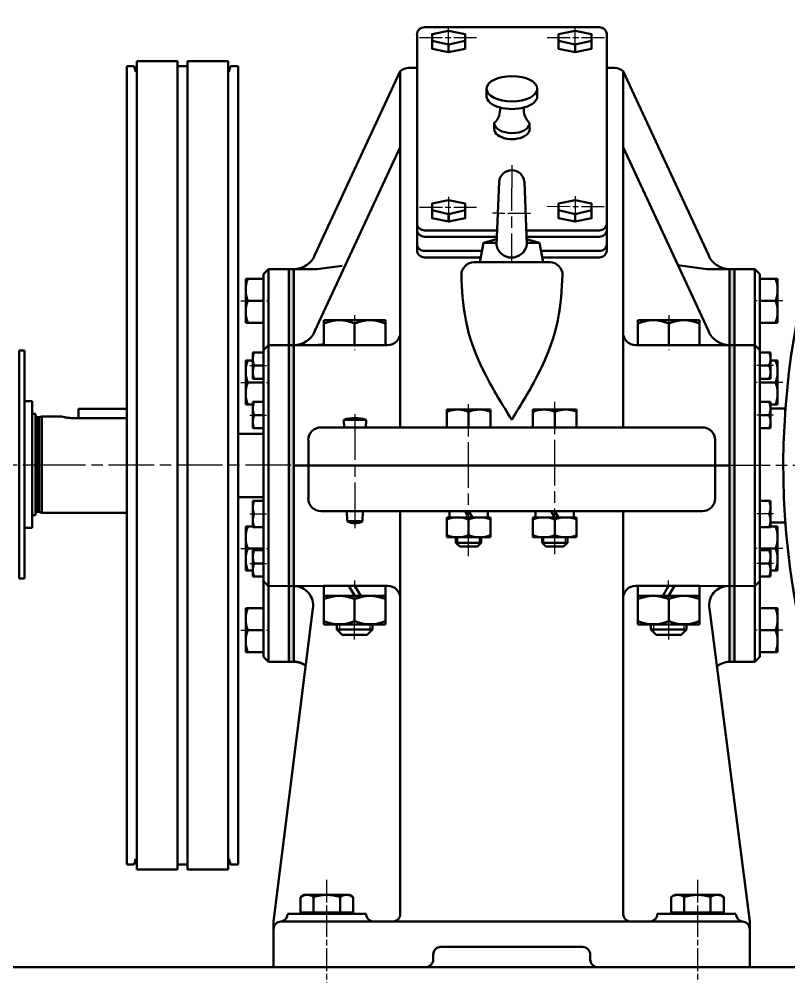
# Model space of a CAD drawing. Header units: millimetres. Extents: x -2161 to -582, y -4625 to -3434.
# Drawn here: x -1929.3 to -1828.1, y -3689 to -3562.4 of the extents above; entities that cross this region are included whole.
import ezdxf

# ---------------------------------------------------------------- set-up
doc = ezdxf.new("R2010")
doc.units = ezdxf.units.MM
doc.header["$LTSCALE"] = 0.5
doc.linetypes.add('AM_ISO08W050', pattern=[18, 12, -1.5, 3, -1.5])
doc.linetypes.add('AM_ISO08W050x2', pattern=[9, 6, -0.75, 1.5, -0.75])
for name, color, linetype, lineweight in [('A.Net Dam Co Ban', 7, 'Continuous', 50), ('AM_0', 7, 'Continuous', 50), ('AM_0N', 7, 'Continuous', 50), ('AM_4', 3, 'Continuous', 25), ('AM_7', 4, 'AM_ISO08W050', 25)]:
    doc.layers.add(name, color=color, linetype=linetype, lineweight=lineweight)
doc.layers.add('PDF_Geometry', color=7, linetype='Continuous')

msp = doc.modelspace()

# ---------------------------------------------------------------- hatches: boundary and pattern name
at = {"layer": 'AM_7', "lineweight": 25}
h = msp.add_hatch(color=256, dxfattribs=at)
h.dxf.hatch_style = 1
h.paths.add_polyline_path([(-1893.83, -3595.2), (-1893.16, -3595.2), (-1893.16, -3646.82), (-1893.83, -3646.82)])
h = msp.add_hatch(color=256, dxfattribs=at)
h.dxf.hatch_style = 1
h.paths.add_polyline_path([(-1835.22, -3595.2), (-1835.89, -3595.2), (-1835.89, -3646.82), (-1835.22, -3646.82)])

# ---------------------------------------------------------------- linework, layer by layer
at = {"layer": 'A.Net Dam Co Ban'}
for p, q in [((-2027.88, -3686.94), (-1802.6, -3686.94)), ((-1807.16, -3686.94), (-1979.27, -3686.94))]:
    msp.add_line(p, q, dxfattribs=at)
at = {"layer": 'AM_0'}
for p, q in [((-1915.14, -3568.55), (-1914.14, -3568.55)), ((-1915.14, -3673.45), (-1915.14, -3568.55)), ((-1915.14, -3568.55), (-1914.14, -3568.55)), ((-1914.14, -3568.55), (-1915.14, -3568.55)), ((-1915.14, -3568.55), (-1914.14, -3568.55)), ((-1915.14, -3568.55), (-1914.14, -3568.55)), ((-1913.92, -3569.28), (-1914.14, -3568.55)), ((-1913.92, -3569.28), (-1914.14, -3568.55)), ((-1913.81, -3567.89), (-1913.81, -3674.11)), ((-1908.48, -3567.89), (-1913.81, -3567.89)), ((-1908.48, -3567.89), (-1908.48, -3623.07)), ((-1908.48, -3568.55), (-1907.15, -3568.55)), ((-1907.15, -3568.55), (-1908.48, -3568.55)), ((-1907.15, -3567.89), (-1907.15, -3623.1)), ((-1901.82, -3567.89), (-1907.15, -3567.89)), ((-1901.82, -3567.89), (-1901.82, -3674.11)), ((-1901.71, -3569.28), (-1901.49, -3568.55)), ((-1901.71, -3569.28), (-1901.49, -3568.55)), ((-1901.49, -3568.55), (-1900.49, -3568.55)), ((-1900.49, -3568.55), (-1901.49, -3568.55)), ((-1900.49, -3568.55), (-1901.49, -3568.55)), ((-1901.49, -3568.55), (-1900.49, -3568.55)), ((-1900.49, -3568.55), (-1901.49, -3568.55)), ((-1900.49, -3568.55), (-1900.49, -3621)), ((-1878.03, -3568.78), (-1876.97, -3568.78)), ((-1913.92, -3569.28), (-1913.81, -3569.28)), ((-1913.92, -3569.28), (-1913.81, -3569.28)), ((-1901.71, -3569.28), (-1901.82, -3569.28)), ((-1901.71, -3569.28), (-1901.82, -3569.28)), ((-1890.39, -3593.35), (-1879.18, -3569.21)), ((-1879.18, -3616.01), (-1879.18, -3569.21)), ((-1838.65, -3593.35), (-1849.87, -3569.21)), ((-1867.82, -3571.51), (-1867.82, -3572.51)), ((-1861.16, -3571.51), (-1861.16, -3572.51)), ((-1866.83, -3576.01), (-1866.83, -3576.67)), ((-1862.16, -3576.02), (-1862.16, -3576.67)), ((-1890.39, -3603.34), (-1879.18, -3579.2)), ((-1838.65, -3603.34), (-1849.87, -3579.2)), ((-1876.97, -3589.12), (-1876.97, -3589.96)), ((-1852.01, -3589.12), (-1852.01, -3589.96)), ((-1876.97, -3589.96), (-1876.97, -3591.83)), ((-1852.01, -3589.96), (-1852.01, -3591.83)), ((-1866.52, -3591.28), (-1868.23, -3591.74)), ((-1862.57, -3591.28), (-1860.86, -3591.74)), ((-1876.97, -3591.83), (-1876.97, -3592.67)), ((-1868.23, -3591.74), (-1868.71, -3594.32)), ((-1860.86, -3591.74), (-1860.38, -3594.32)), ((-1852.01, -3591.83), (-1852.01, -3592.67)), ((-1896.49, -3595.2), (-1897.16, -3595.87)), ((-1896.49, -3595.2), (-1890.16, -3595.2)), ((-1893.83, -3646.82), (-1893.83, -3595.2)), ((-1893.16, -3595.2), (-1893.16, -3646.82)), ((-1893.16, -3646.82), (-1893.16, -3595.2)), ((-1890.16, -3595.2), (-1886.82, -3594.76)), ((-1869.47, -3594.32), (-1859.5, -3594.32)), ((-1838.88, -3595.2), (-1842.67, -3594.7)), ((-1832.56, -3595.2), (-1838.88, -3595.2)), ((-1835.89, -3595.2), (-1835.89, -3646.82)), ((-1835.89, -3646.82), (-1835.89, -3595.2)), ((-1835.22, -3646.82), (-1835.22, -3595.2)), ((-1832.56, -3595.2), (-1831.89, -3595.87)), ((-1896.49, -3605.19), (-1897.16, -3605.86)), ((-1889.21, -3605.19), (-1896.49, -3605.19)), ((-1893.16, -3636.83), (-1893.16, -3605.19)), ((-1889.22, -3605.19), (-1880.84, -3605.19)), ((-1839.83, -3605.19), (-1848.21, -3605.19)), ((-1839.84, -3605.19), (-1832.56, -3605.19)), ((-1835.89, -3636.83), (-1835.89, -3605.19)), ((-1832.56, -3605.19), (-1831.89, -3605.86)), ((-1928.59, -3605.9), (-1929.27, -3605.9)), ((-1929.27, -3620.89), (-1929.27, -3605.9)), ((-1928.59, -3620.89), (-1928.59, -3605.9)), ((-1897.16, -3613.55), (-1897.16, -3610.09)), ((-1831.89, -3613.55), (-1831.89, -3610.09)), ((-1927.59, -3612.57), (-1928.59, -3612.57)), ((-1927.59, -3620.89), (-1927.59, -3612.57)), ((-1927.13, -3614.24), (-1927.59, -3614.24)), ((-1927.13, -3627.54), (-1927.13, -3614.24)), ((-1921.47, -3613.56), (-1921.47, -3614.79)), ((-1921.47, -3613.56), (-1915.14, -3613.56)), ((-1900.49, -3613.56), (-1900.49, -3615.13)), ((-1897.14, -3614.35), (-1897.16, -3614.35)), ((-1873.07, -3616.01), (-1873.07, -3613.68)), ((-1873.07, -3616.01), (-1873.07, -3613.68)), ((-1873.07, -3613.68), (-1867.3, -3613.68)), ((-1873.07, -3613.68), (-1870.18, -3613.68)), ((-1870.18, -3616.01), (-1870.18, -3613.68)), ((-1870.18, -3613.68), (-1867.3, -3613.68)), ((-1867.3, -3616.01), (-1867.3, -3613.68)), ((-1861.75, -3616.01), (-1861.75, -3613.68)), ((-1861.75, -3616.01), (-1861.75, -3613.68)), ((-1861.75, -3613.68), (-1855.98, -3613.68)), ((-1861.75, -3613.68), (-1858.86, -3613.68)), ((-1858.86, -3616.01), (-1858.86, -3613.68)), ((-1858.86, -3613.68), (-1855.98, -3613.68)), ((-1855.98, -3616.01), (-1855.98, -3613.68)), ((-1831.91, -3614.35), (-1831.89, -3614.35)), ((-1828.56, -3613.51), (-1830.49, -3613.51)), ((-1828.56, -3613.87), (-1828.56, -3613.51)), ((-1926.67, -3614.66), (-1926.86, -3614.66)), ((-1926.86, -3627.12), (-1926.86, -3614.66)), ((-1926.3, -3614.56), (-1926.67, -3614.66)), ((-1926.67, -3627.12), (-1926.67, -3614.66)), ((-1923.8, -3614.56), (-1926.3, -3614.56)), ((-1926.3, -3627.22), (-1926.3, -3614.56)), ((-1921.47, -3614.79), (-1922.13, -3614.79)), ((-1915.14, -3614.79), (-1921.47, -3614.79)), ((-1900.49, -3626.88), (-1900.49, -3615.13)), ((-1886.57, -3616.01), (-1886.6, -3615.01)), ((-1883.67, -3615.01), (-1886.6, -3615.01)), ((-1883.71, -3616.01), (-1883.67, -3615.01)), ((-1900.49, -3625.5), (-1900.49, -3616.51)), ((-1900.49, -3625.5), (-1900.49, -3616.51)), ((-1900.49, -3625.17), (-1900.49, -3616.85)), ((-1900.49, -3617.3), (-1900.49, -3616.85)), ((-1897.16, -3616.85), (-1900.49, -3616.85)), ((-1889.6, -3616.01), (-1839.45, -3616.01)), ((-1881.8, -3616.01), (-1883.8, -3616.01)), ((-1867.3, -3616.01), (-1873.07, -3616.01)), ((-1873.07, -3616.01), (-1867.3, -3616.01)), ((-1855.98, -3616.01), (-1861.75, -3616.01)), ((-1861.75, -3616.01), (-1855.98, -3616.01)), ((-1915.14, -3624), (-1915.14, -3618.01)), ((-1891.26, -3625.34), (-1891.26, -3617.68)), ((-1837.79, -3625.34), (-1837.79, -3617.68)), ((-1929.27, -3635.87), (-1929.27, -3620.89)), ((-1928.59, -3635.87), (-1928.59, -3620.89)), ((-1927.59, -3629.21), (-1927.59, -3620.89)), ((-1900.49, -3621), (-1900.49, -3673.45)), ((-1835.89, -3621.01), (-1893.16, -3621.01)), ((-1884.2, -3621.01), (-1886.07, -3621.01)), ((-1908.48, -3623.07), (-1908.48, -3674.11)), ((-1907.15, -3623.1), (-1907.15, -3674.11)), ((-1900.49, -3624.62), (-1900.49, -3625.17)), ((-1897.16, -3625.17), (-1900.49, -3625.17)), ((-1926.86, -3627.12), (-1926.67, -3627.12)), ((-1926.67, -3627.12), (-1926.3, -3627.22)), ((-1839.45, -3627), (-1889.6, -3627)), ((-1886.14, -3628.33), (-1886.18, -3627)), ((-1884.14, -3628.33), (-1884.09, -3627)), ((-1879.18, -3679.95), (-1879.18, -3627)), ((-1849.87, -3679.95), (-1849.87, -3627)), ((-1927.59, -3627.54), (-1927.13, -3627.54)), ((-1926.3, -3627.22), (-1915.14, -3627.22)), ((-1884.14, -3628.33), (-1886.14, -3628.33)), ((-1873.07, -3630.17), (-1873.07, -3627.83)), ((-1873.07, -3630.17), (-1873.07, -3627.83)), ((-1873.07, -3627.83), (-1867.3, -3627.83)), ((-1873.07, -3627.83), (-1870.18, -3627.83)), ((-1873.07, -3628.12), (-1873.07, -3630.45)), ((-1870.18, -3627.83), (-1867.3, -3627.83)), ((-1870.18, -3630.17), (-1870.18, -3628.12)), ((-1870.18, -3628.12), (-1870.18, -3630.17)), ((-1867.3, -3630.17), (-1867.3, -3627.83)), ((-1867.3, -3628.12), (-1867.3, -3630.45)), ((-1867.3, -3628.12), (-1867.3, -3630.45)), ((-1861.75, -3630.17), (-1861.75, -3627.83)), ((-1861.75, -3630.17), (-1861.75, -3627.83)), ((-1861.75, -3627.83), (-1855.98, -3627.83)), ((-1861.75, -3627.83), (-1858.86, -3627.83)), ((-1861.75, -3628.12), (-1861.75, -3630.45)), ((-1858.86, -3627.83), (-1855.98, -3627.83)), ((-1858.86, -3630.17), (-1858.86, -3628.12)), ((-1858.86, -3628.12), (-1858.86, -3630.17)), ((-1855.98, -3630.17), (-1855.98, -3627.83)), ((-1855.98, -3628.12), (-1855.98, -3630.45)), ((-1855.98, -3628.12), (-1855.98, -3630.45)), ((-1828.56, -3628.49), (-1828.56, -3628.23)), ((-1828.56, -3628.49), (-1828.56, -3628.23)), ((-1928.59, -3629.21), (-1927.59, -3629.21)), ((-1828.56, -3628.49), (-1830.5, -3628.49)), ((-1867.3, -3630.45), (-1873.07, -3630.45)), ((-1870.18, -3630.45), (-1873.07, -3630.45)), ((-1871.85, -3631.16), (-1871.85, -3630.5)), ((-1871.85, -3631.16), (-1871.85, -3630.5)), ((-1867.3, -3630.45), (-1870.18, -3630.45)), ((-1868.52, -3630.5), (-1868.52, -3631.16)), ((-1855.98, -3630.45), (-1861.75, -3630.45)), ((-1858.86, -3630.45), (-1861.75, -3630.45)), ((-1860.53, -3631.16), (-1860.53, -3630.5)), ((-1860.53, -3631.16), (-1860.53, -3630.5)), ((-1855.98, -3630.45), (-1858.86, -3630.45)), ((-1857.2, -3630.5), (-1857.2, -3631.16)), ((-1871.85, -3631.16), (-1871.35, -3631.66)), ((-1868.52, -3631.16), (-1871.85, -3631.16)), ((-1869.02, -3631.66), (-1871.35, -3631.66)), ((-1868.52, -3631.16), (-1869.02, -3631.66)), ((-1868.52, -3631.16), (-1868.52, -3631.16)), ((-1860.53, -3631.16), (-1860.03, -3631.66)), ((-1857.2, -3631.16), (-1860.53, -3631.16)), ((-1857.7, -3631.66), (-1860.03, -3631.66)), ((-1857.2, -3631.16), (-1857.7, -3631.66)), ((-1857.2, -3631.16), (-1857.2, -3631.16)), ((-1929.27, -3635.87), (-1928.59, -3635.87)), ((-1889.22, -3636.83), (-1896.49, -3636.88)), ((-1839.83, -3636.83), (-1832.56, -3636.88)), ((-1890.65, -3639.82), (-1895.83, -3680.95)), ((-1838.53, -3639.81), (-1833.22, -3680.95)), ((-1887.52, -3641.89), (-1887.52, -3642.55)), ((-1882.82, -3641.89), (-1882.82, -3642.55)), ((-1846.23, -3641.89), (-1846.23, -3642.55)), ((-1841.53, -3641.89), (-1841.53, -3642.55)), ((-1887.52, -3642.55), (-1886.82, -3643.25)), ((-1882.82, -3642.55), (-1887.52, -3642.55)), ((-1883.52, -3643.25), (-1886.82, -3643.25)), ((-1882.82, -3642.55), (-1883.52, -3643.25)), ((-1846.23, -3642.55), (-1845.53, -3643.25)), ((-1846.23, -3642.55), (-1841.53, -3642.55)), ((-1845.53, -3643.25), (-1842.22, -3643.25)), ((-1841.53, -3642.55), (-1842.22, -3643.25)), ((-1913.92, -3672.72), (-1914.14, -3673.45)), ((-1913.92, -3672.72), (-1913.81, -3672.72)), ((-1901.71, -3672.72), (-1901.82, -3672.72)), ((-1901.71, -3672.72), (-1901.49, -3673.45)), ((-1914.14, -3673.45), (-1915.14, -3673.45)), ((-1915.14, -3673.45), (-1914.14, -3673.45)), ((-1915.14, -3673.45), (-1914.14, -3673.45)), ((-1907.15, -3673.45), (-1908.48, -3673.45)), ((-1900.49, -3673.45), (-1901.49, -3673.45)), ((-1901.49, -3673.45), (-1900.49, -3673.45)), ((-1900.49, -3673.45), (-1901.49, -3673.45)), ((-1908.48, -3674.11), (-1913.81, -3674.11)), ((-1901.82, -3674.11), (-1907.15, -3674.11)), ((-1893.99, -3679.95), (-1883.66, -3679.95)), ((-1886.16, -3679.95), (-1891.49, -3679.95)), ((-1835.05, -3679.95), (-1845.38, -3679.95)), ((-1842.88, -3679.95), (-1837.55, -3679.95)), ((-1895.83, -3686.94), (-1895.83, -3680.95)), ((-1880.17, -3680.95), (-1894.83, -3680.95)), ((-1881.5, -3680.95), (-1880.17, -3680.95)), ((-1848.86, -3680.95), (-1880.17, -3680.95)), ((-1848.87, -3680.95), (-1834.21, -3680.95)), ((-1847.54, -3680.95), (-1848.87, -3680.95)), ((-1833.22, -3686.94), (-1833.22, -3680.95)), ((-1874.84, -3685.28), (-1874.84, -3685.94)), ((-1874.84, -3685.28), (-1874.84, -3685.94)), ((-1855.2, -3684.28), (-1873.84, -3684.28)), ((-1857.86, -3684.28), (-1857.86, -3684.28)), ((-1854.2, -3685.28), (-1854.2, -3685.94)), ((-1854.2, -3685.28), (-1854.2, -3685.94)), ((-1875.84, -3686.94), (-1895.83, -3686.94)), ((-1833.22, -3686.94), (-1853.2, -3686.94))]:
    msp.add_line(p, q, dxfattribs=at)
at = {"layer": 'AM_0', "lineweight": 50}
for p, q in [((-1852, -3568.78), (-1850.98, -3568.78)), ((-1852, -3568.78), (-1850.95, -3568.78)), ((-1849.87, -3616.01), (-1849.87, -3569.21)), ((-1896.49, -3646.82), (-1896.49, -3595.2)), ((-1832.56, -3646.82), (-1832.56, -3595.2)), ((-1897.16, -3596.48), (-1899.49, -3596.48)), ((-1899.49, -3596.48), (-1899.49, -3599.36)), ((-1897.16, -3646.15), (-1897.16, -3595.87)), ((-1831.89, -3646.15), (-1831.89, -3595.87)), ((-1831.89, -3596.48), (-1829.56, -3596.48)), ((-1829.56, -3596.48), (-1829.56, -3599.36)), ((-1899.49, -3599.36), (-1899.49, -3602.25)), ((-1899.2, -3599.36), (-1897.16, -3599.36)), ((-1829.84, -3599.36), (-1831.89, -3599.36)), ((-1829.56, -3599.36), (-1829.56, -3602.25)), ((-1899.49, -3602.25), (-1897.16, -3602.25)), ((-1889.21, -3601.94), (-1881.13, -3601.94)), ((-1889.21, -3605.2), (-1889.21, -3601.94)), ((-1885.17, -3601.94), (-1889.21, -3601.94)), ((-1881.13, -3601.94), (-1885.17, -3601.94)), ((-1885.17, -3602.34), (-1885.17, -3605.2)), ((-1881.13, -3601.94), (-1881.13, -3605.2)), ((-1839.84, -3601.94), (-1847.92, -3601.94)), ((-1847.92, -3601.94), (-1847.92, -3605.2)), ((-1847.92, -3601.94), (-1843.88, -3601.94)), ((-1843.88, -3601.94), (-1839.84, -3601.94)), ((-1843.88, -3602.34), (-1843.88, -3605.2)), ((-1839.84, -3605.2), (-1839.84, -3601.94)), ((-1829.56, -3602.25), (-1831.89, -3602.25)), ((-1897.16, -3606.16), (-1898.56, -3606.16)), ((-1898.56, -3606.16), (-1898.56, -3607.89)), ((-1831.89, -3606.16), (-1830.49, -3606.16)), ((-1830.49, -3606.16), (-1830.49, -3607.89)), ((-1898.55, -3607.21), (-1899.49, -3607.21)), ((-1899.49, -3607.21), (-1899.49, -3610.09)), ((-1898.56, -3607.89), (-1898.56, -3609.62)), ((-1898.39, -3607.89), (-1897.16, -3607.89)), ((-1830.66, -3607.89), (-1831.89, -3607.89)), ((-1830.5, -3607.21), (-1829.56, -3607.21)), ((-1830.49, -3607.89), (-1830.49, -3609.62)), ((-1829.56, -3607.21), (-1829.56, -3610.09)), ((-1899.49, -3610.09), (-1899.49, -3612.98)), ((-1899.2, -3610.09), (-1897.16, -3610.09)), ((-1898.56, -3609.62), (-1897.16, -3609.62)), ((-1830.49, -3609.62), (-1831.89, -3609.62)), ((-1829.84, -3610.09), (-1831.89, -3610.09)), ((-1829.56, -3610.09), (-1829.56, -3612.98)), ((-1899.49, -3612.98), (-1898.56, -3612.98)), ((-1897.16, -3612.66), (-1898.56, -3612.66)), ((-1898.56, -3612.66), (-1898.56, -3614.39)), ((-1831.89, -3612.66), (-1830.49, -3612.66)), ((-1830.49, -3612.66), (-1830.49, -3614.39)), ((-1829.56, -3612.98), (-1830.49, -3612.98)), ((-1898.56, -3614.39), (-1898.56, -3616.12)), ((-1898.39, -3614.39), (-1897.16, -3614.39)), ((-1830.66, -3614.39), (-1831.89, -3614.39)), ((-1830.49, -3614.39), (-1830.49, -3616.12)), ((-1898.56, -3616.12), (-1897.16, -3616.12)), ((-1830.49, -3616.12), (-1831.89, -3616.12)), ((-1897.16, -3625.66), (-1898.56, -3625.66)), ((-1898.56, -3625.66), (-1898.56, -3627.39)), ((-1898.39, -3625.17), (-1897.16, -3625.17)), ((-1831.89, -3625.66), (-1830.49, -3625.66)), ((-1830.49, -3625.66), (-1830.49, -3627.39)), ((-1872.7, -3627.83), (-1872.7, -3627)), ((-1870.12, -3627.92), (-1870.6, -3627.09)), ((-1870.12, -3627.09), (-1869.64, -3627.92)), ((-1867.67, -3627.83), (-1867.67, -3627)), ((-1861.38, -3627.83), (-1861.38, -3627)), ((-1858.8, -3627.92), (-1859.28, -3627.09)), ((-1858.8, -3627.09), (-1858.32, -3627.92)), ((-1856.35, -3627.83), (-1856.35, -3627)), ((-1898.56, -3627.39), (-1898.56, -3629.12)), ((-1830.49, -3627.39), (-1830.49, -3629.12)), ((-1899.49, -3629.04), (-1898.56, -3629.04)), ((-1899.49, -3631.92), (-1899.49, -3629.04)), ((-1898.56, -3629.12), (-1897.16, -3629.12)), ((-1897.16, -3631.92), (-1897.16, -3628.46)), ((-1831.89, -3631.92), (-1831.89, -3628.46)), ((-1830.49, -3629.12), (-1831.89, -3629.12)), ((-1829.56, -3629.04), (-1830.49, -3629.04)), ((-1829.56, -3631.92), (-1829.56, -3629.04)), ((-1899.49, -3634.8), (-1899.49, -3631.92)), ((-1899.2, -3631.92), (-1897.16, -3631.92)), ((-1897.16, -3632.16), (-1898.56, -3632.16)), ((-1898.56, -3632.16), (-1898.56, -3633.89)), ((-1829.84, -3631.92), (-1831.89, -3631.92)), ((-1831.89, -3632.16), (-1830.49, -3632.16)), ((-1830.49, -3632.16), (-1830.49, -3633.89)), ((-1829.56, -3634.8), (-1829.56, -3631.92)), ((-1898.56, -3633.89), (-1898.56, -3635.62)), ((-1898.39, -3633.89), (-1897.16, -3633.89)), ((-1830.66, -3633.89), (-1831.89, -3633.89)), ((-1830.49, -3633.89), (-1830.49, -3635.62)), ((-1898.56, -3634.8), (-1899.49, -3634.8)), ((-1898.56, -3635.62), (-1897.16, -3635.62)), ((-1830.49, -3635.62), (-1831.89, -3635.62)), ((-1830.49, -3634.8), (-1829.56, -3634.8)), ((-1896.49, -3636.88), (-1897.16, -3636.22)), ((-1889.22, -3636.83), (-1880.84, -3636.83)), ((-1881.12, -3636.83), (-1889.22, -3636.83)), ((-1889.22, -3638.16), (-1889.22, -3636.83)), ((-1885.1, -3638.25), (-1885.87, -3636.91)), ((-1885.1, -3636.91), (-1884.33, -3638.25)), ((-1881.12, -3638.16), (-1881.12, -3636.83)), ((-1839.83, -3636.83), (-1848.21, -3636.83)), ((-1847.92, -3638.16), (-1847.92, -3636.83)), ((-1847.92, -3636.83), (-1839.83, -3636.83)), ((-1843.94, -3636.91), (-1844.71, -3638.25)), ((-1843.94, -3638.25), (-1843.18, -3636.91)), ((-1839.83, -3638.16), (-1839.83, -3636.83)), ((-1832.56, -3636.88), (-1831.89, -3636.22)), ((-1889.21, -3638.16), (-1889.21, -3641.89)), ((-1889.21, -3638.16), (-1885.17, -3638.16)), ((-1885.17, -3638.16), (-1881.13, -3638.16)), ((-1885.17, -3638.56), (-1885.17, -3641.49)), ((-1881.13, -3638.16), (-1881.13, -3641.89)), ((-1843.88, -3638.16), (-1847.92, -3638.16)), ((-1847.92, -3638.16), (-1847.92, -3641.89)), ((-1839.84, -3638.16), (-1843.88, -3638.16)), ((-1843.88, -3638.56), (-1843.88, -3641.49)), ((-1839.84, -3638.16), (-1839.84, -3641.89)), ((-1899.49, -3639.77), (-1897.16, -3639.77)), ((-1899.49, -3642.65), (-1899.49, -3639.77)), ((-1829.56, -3639.77), (-1831.89, -3639.77)), ((-1829.56, -3642.65), (-1829.56, -3639.77)), ((-1881.13, -3641.89), (-1889.21, -3641.89)), ((-1847.92, -3641.89), (-1839.84, -3641.89)), ((-1899.49, -3645.54), (-1899.49, -3642.65)), ((-1899.2, -3642.65), (-1897.16, -3642.65)), ((-1829.84, -3642.65), (-1831.89, -3642.65)), ((-1829.56, -3645.54), (-1829.56, -3642.65)), ((-1897.16, -3645.54), (-1899.49, -3645.54)), ((-1896.49, -3646.82), (-1897.16, -3646.15)), ((-1832.56, -3646.82), (-1831.89, -3646.15)), ((-1831.89, -3645.54), (-1829.56, -3645.54)), ((-1896.49, -3646.82), (-1893.16, -3646.82)), ((-1832.56, -3646.82), (-1835.89, -3646.82))]:
    msp.add_line(p, q, dxfattribs=at)
at = {"layer": 'AM_0', "ltscale": 2}
for p, q in [((-1866.54, -3592.01), (-1866.19, -3583.76)), ((-1862.55, -3592.01), (-1862.86, -3583.76)), ((-1868.23, -3591.74), (-1866.53, -3591.74)), ((-1860.86, -3591.74), (-1862.55, -3591.74))]:
    msp.add_line(p, q, dxfattribs=at)
at = {"layer": 'AM_0', "lineweight": 25}
for p, q in [((-1897.16, -3610.09), (-1897.16, -3613.55)), ((-1831.89, -3610.09), (-1831.89, -3613.55)), ((-1883.67, -3621.01), (-1886.6, -3621.01)), ((-1867.67, -3627), (-1872.7, -3627)), ((-1856.35, -3627), (-1861.38, -3627)), ((-1872.7, -3627.83), (-1867.67, -3627.83)), ((-1861.38, -3627.83), (-1856.35, -3627.83)), ((-1889.22, -3638.16), (-1881.12, -3638.16)), ((-1839.83, -3638.16), (-1847.92, -3638.16))]:
    msp.add_line(p, q, dxfattribs=at)
at = {"layer": 'AM_0'}
for centre, radius, start, end in [((-1727.51, -3621.05), 101.3, 319.4242, 220.5758), ((-1878.07, -3570.45), 1.67, 90, 131.8435), ((-1868.29, -3574.32), 2.24, 310.92, 8.9179), ((-1860.68, -3574.34), 2.24, 170.2342, 228.3892), ((-1875.97, -3589.96), 0.999, 180, 270), ((-1853, -3589.96), 0.999, 270, 0), ((-1875.97, -3591.83), 0.999, 180, 270), ((-1875.97, -3592.67), 0.999, 180, 270), ((-1853, -3591.83), 0.999, 270, 0), ((-1853, -3592.67), 0.999, 270, 0), ((-1893.16, -3592.2), 3, 270, 337.4143), ((-1835.89, -3592.2), 3, 202.5857, 270), ((-1869.47, -3595.99), 1.67, 90, 180.5163), ((-1859.5, -3595.99), 1.67, 359.4837, 90), ((-1893.16, -3602.19), 3, 270, 337.4143), ((-1893.16, -3602.19), 3, 270, 337.4143), ((-1880.84, -3603.53), 1.67, 270, 0), ((-1848.21, -3603.53), 1.67, 180, 270), ((-1835.89, -3602.19), 3, 202.5857, 270), ((-1890.16, -3602.19), 3, 270, 288.6337), ((-1926.86, -3614.4), 0.266, 180, 270), ((-1871.63, -3617.46), 3.78, 67.5879, 112.4121), ((-1868.74, -3617.46), 3.78, 67.5879, 112.4121), ((-1870.18, -3613.97), 3.785771696129813e-14, 270.1757, 315), ((-1860.3, -3617.46), 3.78, 67.5879, 112.4121), ((-1857.42, -3617.46), 3.78, 67.5879, 112.4121), ((-1858.86, -3613.97), 3.785771696129813e-14, 270.1757, 315), ((-1885.14, -3619.13), 4.37, 70.4058, 109.5991), ((-1889.6, -3617.68), 1.67, 90, 180), ((-1839.45, -3617.68), 1.67, 0, 90), ((-1889.6, -3625.34), 1.67, 180, 270), ((-1839.45, -3625.34), 1.67, 270, 0), ((-1926.86, -3627.38), 0.266, 90, 180), ((-1885.14, -3626.59), 2.01, 240.1372, 299.8628), ((-1871.63, -3631.62), 3.78, 67.5879, 112.4121), ((-1868.74, -3631.62), 3.78, 67.5879, 112.4121), ((-1870.18, -3628.12), 3.785771696129813e-14, 270.1757, 315), ((-1860.3, -3631.62), 3.78, 67.5879, 112.4121), ((-1857.42, -3631.62), 3.78, 67.5879, 112.4121), ((-1858.86, -3628.12), 3.785771696129813e-14, 270.1757, 315), ((-1871.63, -3626.67), 3.78, 247.5879, 292.4121), ((-1868.74, -3626.67), 3.78, 247.5879, 292.4121), ((-1870.18, -3630.17), 3.785771696129813e-14, 90.1757, 135), ((-1860.3, -3626.67), 3.78, 247.5879, 292.4121), ((-1857.42, -3626.67), 3.78, 247.5879, 292.4121), ((-1858.86, -3630.17), 3.785771696129813e-14, 90.1757, 135), ((-1893.16, -3639.4), 2.54, 350.583, 90), ((-1836.03, -3639.39), 2.54, 90, 189.417), ((-1890.03, -3639.39), 2.54, 28.1434, 29.0078), ((-1893.16, -3649.32), 2.54, 52.0835, 90), ((-1893.16, -3649.36), 2.54, 52.0835, 90), ((-1835.89, -3649.36), 2.54, 90, 130.8429), ((-1895.02, -3679.94), 1.03, 281.15, 359.2388), ((-1882.66, -3679.95), 0.999, 180, 270), ((-1880.17, -3679.95), 0.999, 270, 0), ((-1848.87, -3679.95), 0.999, 180, 270), ((-1848.86, -3679.95), 0.999, 180, 270), ((-1846.38, -3679.95), 0.999, 270, 0), ((-1834.02, -3679.94), 1.03, 180.7612, 258.85), ((-1894.83, -3681.95), 0.999, 90, 180), ((-1834.22, -3681.95), 0.999, 0, 90), ((-1873.84, -3685.28), 0.999, 90, 180), ((-1855.2, -3685.28), 0.999, 0, 90), ((-1875.84, -3685.94), 0.999, 270, 0), ((-1853.2, -3685.94), 0.999, 180, 270)]:
    msp.add_arc(centre, radius, start, end, dxfattribs=at)
at = {"layer": 'AM_0', "lineweight": 50}
for centre, radius, start, end in [((-1850.98, -3570.45), 1.67, 48.1565, 90), ((-1895.71, -3597.92), 3.78, 157.5879, 202.4121), ((-1833.34, -3597.92), 3.78, 337.5879, 22.4121), ((-1895.71, -3600.8), 3.78, 157.5879, 202.4121), ((-1833.34, -3600.8), 3.78, 337.5879, 22.4121), ((-1887.19, -3607.23), 5.29, 67.5879, 112.4121), ((-1883.15, -3607.23), 5.29, 67.5879, 112.4121), ((-1845.9, -3607.23), 5.29, 67.5879, 112.4121), ((-1841.86, -3607.23), 5.29, 67.5879, 112.4121), ((-1896.29, -3607.02), 2.27, 157.5879, 202.4121), ((-1832.76, -3607.02), 2.27, 337.5879, 22.4121), ((-1895.71, -3608.65), 3.78, 157.5879, 202.4121), ((-1896.29, -3608.75), 2.27, 157.5879, 202.4121), ((-1832.76, -3608.75), 2.27, 337.5879, 22.4121), ((-1833.34, -3608.65), 3.78, 337.5879, 22.4121), ((-1895.71, -3611.54), 3.78, 157.5879, 202.4121), ((-1833.34, -3611.54), 3.78, 337.5879, 22.4121), ((-1896.29, -3613.53), 2.27, 157.5879, 202.4121), ((-1832.76, -3613.53), 2.27, 337.5879, 22.4121), ((-1896.29, -3615.26), 2.27, 157.5879, 202.4121), ((-1832.76, -3615.26), 2.27, 337.5879, 22.4121), ((-1896.29, -3626.52), 2.27, 157.5879, 202.4121), ((-1832.76, -3626.52), 2.27, 337.5879, 22.4121), ((-1896.29, -3628.25), 2.27, 157.5879, 202.4121), ((-1832.76, -3628.25), 2.27, 337.5879, 22.4121), ((-1895.71, -3630.48), 3.78, 157.5879, 202.4121), ((-1833.34, -3630.48), 3.78, 337.5879, 22.4121), ((-1895.71, -3633.36), 3.78, 157.5879, 202.4121), ((-1896.29, -3633.02), 2.27, 157.5879, 202.4121), ((-1832.76, -3633.02), 2.27, 337.5879, 22.4121), ((-1833.34, -3633.36), 3.78, 337.5879, 22.4121), ((-1896.29, -3634.75), 2.27, 157.5879, 202.4121), ((-1832.76, -3634.75), 2.27, 337.5879, 22.4121), ((-1880.84, -3638.49), 1.67, 0, 90), ((-1848.21, -3638.49), 1.67, 90, 180), ((-1887.19, -3643.45), 5.29, 67.5879, 112.4121), ((-1883.15, -3643.45), 5.29, 67.5879, 112.4121), ((-1845.9, -3643.45), 5.29, 67.5879, 112.4121), ((-1841.86, -3643.45), 5.29, 67.5879, 112.4121), ((-1895.71, -3641.21), 3.78, 157.5879, 202.4121), ((-1833.34, -3641.21), 3.78, 337.5879, 22.4121), ((-1887.19, -3636.59), 5.29, 247.5879, 292.4121), ((-1883.15, -3636.59), 5.29, 247.5879, 292.4121), ((-1845.9, -3636.59), 5.29, 247.5879, 292.4121), ((-1841.86, -3636.59), 5.29, 247.5879, 292.4121), ((-1895.71, -3644.09), 3.78, 157.5879, 202.4121), ((-1833.34, -3644.09), 3.78, 337.5879, 22.4121)]:
    msp.add_arc(centre, radius, start, end, dxfattribs=at)
at = {"layer": 'AM_0', "ltscale": 0.2}
msp.add_arc((-1864.52, -3583.89), 1.67, 4.3267, 175.4685, dxfattribs=at)
at = {"layer": 'AM_0', "ltscale": 2}
msp.add_arc((-1864.54, -3591.68), 2.02, 189.3382, 350.457, dxfattribs=at)
at = {"layer": 'AM_0', "extrusion": (0, 0, -1)}
msp.add_ellipse((-1864.49, -3571.51), major_axis=(3.33, 0), ratio=0.5, dxfattribs=at)
for centre, major_axis, ratio, start_param, end_param in [((-1864.49, -3572.51), (3.33, 0), 0.5, 6.283185, 9.424778), ((-1864.48, -3576.8), (2.33, 0), 0.571429, 5.971965, 9.720116), ((-1864.49, -3576.01), (2.33, 0), 0.571429, 6.289052, 9.424778)]:
    msp.add_ellipse(centre, major_axis=major_axis, ratio=ratio, start_param=start_param, end_param=end_param, dxfattribs=at)
at = {"layer": 'AM_0'}
for points, knots in [([(-1871.13, -3596), (-1870.98, -3599.8), (-1870.78, -3604.84), (-1865.76, -3613), (-1864.52, -3615.01)], [4.825167, 4.825167, 4.825167, 4.825167, 61.912907, 80.594691, 80.594691, 80.594691, 80.594691]), ([(-1857.84, -3596), (-1858.03, -3599.8), (-1858.28, -3604.84), (-1863.29, -3613), (-1864.52, -3615.01)], [4.825167, 4.825167, 4.825167, 4.825167, 61.912907, 80.594691, 80.594691, 80.594691, 80.594691]), ([(-1922.13, -3614.79), (-1922.24, -3614.78), (-1922.46, -3614.78), (-1922.88, -3614.75), (-1923.34, -3614.67), (-1923.65, -3614.6), (-1923.78, -3614.57), (-1923.8, -3614.56), (-1923.8, -3614.56), (-1923.77, -3614.57), (-1923.77, -3614.57)], [0, 0, 0, 0, 0.111186, 0.222716, 0.444218, 0.665551, 0.77698, 0.888724, 0.999908, 1, 1, 1, 1])]:
    msp.add_open_spline(points, degree=3, knots=knots, dxfattribs=at)
at = {"layer": 'AM_0N'}
for p, q in [((-1892.29, -3677.72), (-1891.82, -3677.45)), ((-1892.29, -3677.72), (-1892.29, -3679.75)), ((-1891.82, -3677.45), (-1885.83, -3677.45)), ((-1890.56, -3677.72), (-1890.56, -3679.75)), ((-1887.09, -3677.72), (-1887.09, -3679.75)), ((-1885.36, -3677.72), (-1885.83, -3677.45)), ((-1885.36, -3677.72), (-1885.36, -3679.75)), ((-1843.57, -3677.72), (-1843.11, -3677.45)), ((-1843.57, -3677.72), (-1843.57, -3679.75)), ((-1837.11, -3677.45), (-1843.11, -3677.45)), ((-1841.84, -3677.72), (-1841.84, -3679.75)), ((-1838.38, -3677.72), (-1838.38, -3679.75)), ((-1836.65, -3677.72), (-1837.11, -3677.45)), ((-1836.65, -3677.72), (-1836.65, -3679.75)), ((-1891.59, -3679.75), (-1892.29, -3679.75)), ((-1891.59, -3679.75), (-1891.59, -3679.95)), ((-1886.06, -3679.75), (-1891.59, -3679.75)), ((-1891.59, -3679.95), (-1890.82, -3679.95)), ((-1890.82, -3679.95), (-1886.83, -3679.95)), ((-1886.83, -3679.95), (-1886.06, -3679.95)), ((-1886.06, -3679.75), (-1886.06, -3679.95)), ((-1885.36, -3679.75), (-1886.06, -3679.75)), ((-1843.57, -3679.75), (-1842.88, -3679.75)), ((-1842.88, -3679.75), (-1842.88, -3679.95)), ((-1842.88, -3679.75), (-1837.34, -3679.75)), ((-1842.11, -3679.95), (-1842.88, -3679.95)), ((-1838.11, -3679.95), (-1842.11, -3679.95)), ((-1837.34, -3679.95), (-1838.11, -3679.95)), ((-1837.34, -3679.75), (-1837.34, -3679.95)), ((-1837.34, -3679.75), (-1836.65, -3679.75))]:
    msp.add_line(p, q, dxfattribs=at)
for centre, radius, start, end in [((-1891.42, -3678.98), 1.53, 55.5531, 115.5531), ((-1888.82, -3683.17), 5.72, 72.3875, 107.6125), ((-1886.23, -3678.98), 1.53, 64.4469, 124.4469), ((-1842.71, -3678.98), 1.53, 55.5531, 115.5531), ((-1840.11, -3683.17), 5.72, 72.3875, 107.6125), ((-1837.51, -3678.98), 1.53, 64.4469, 124.4469)]:
    msp.add_arc(centre, radius, start, end, dxfattribs=at)
at = {"layer": 'AM_4'}
for p, q in [((-1871.6, -3631.41), (-1871.6, -3630.5)), ((-1868.77, -3631.41), (-1868.77, -3630.5)), ((-1860.28, -3631.41), (-1860.28, -3630.5)), ((-1857.45, -3631.41), (-1857.45, -3630.5)), ((-1887.17, -3641.89), (-1887.17, -3642.9)), ((-1883.17, -3641.89), (-1883.17, -3642.9)), ((-1845.88, -3641.89), (-1845.88, -3642.9)), ((-1841.87, -3641.89), (-1841.87, -3642.9))]:
    msp.add_line(p, q, dxfattribs=at)
at = {"layer": 'AM_4', "lineweight": 25}
msp.add_open_spline([(-1882.72, -3621.01), (-1882.71, -3621.01), (-1882.71, -3621.01), (-1882.71, -3621.01)], degree=3, knots=[16.79370299, 16.79370299, 16.79370299, 16.793703, 16.81404805, 16.81404805, 16.81404805, 16.81404805], dxfattribs=at)
at = {"layer": 'AM_7', "linetype": 'AM_ISO08W050x2'}
for p, q in [((-1872.81, -3566.16), (-1872.81, -3563.41)), ((-1856.17, -3566.21), (-1856.17, -3563.45)), ((-1876.63, -3564.78), (-1868.98, -3564.78)), ((-1852.34, -3564.83), (-1859.99, -3564.83)), ((-1872.81, -3585.7), (-1872.81, -3588.46)), ((-1856.17, -3585.64), (-1856.18, -3588.4)), ((-1876.63, -3587.08), (-1868.98, -3587.08)), ((-1862.04, -3587.89), (-1867.03, -3587.88)), ((-1852.35, -3587.04), (-1860, -3587)), ((-1900.15, -3599.36), (-1896.49, -3599.36)), ((-1828.89, -3599.36), (-1832.56, -3599.36)), ((-1885.17, -3601.27), (-1885.17, -3605.86)), ((-1843.88, -3601.27), (-1843.88, -3605.86)), ((-1898.96, -3607.89), (-1896.76, -3607.89)), ((-1830.09, -3607.89), (-1832.29, -3607.89)), ((-1900.15, -3610.09), (-1896.49, -3610.09)), ((-1828.89, -3610.09), (-1832.56, -3610.09)), ((-1898.96, -3614.39), (-1896.76, -3614.39)), ((-1830.09, -3614.39), (-1832.29, -3614.39)), ((-1898.96, -3627.39), (-1896.76, -3627.39)), ((-1830.09, -3627.39), (-1832.29, -3627.39)), ((-1900.15, -3631.92), (-1896.49, -3631.92)), ((-1828.89, -3631.92), (-1832.56, -3631.92)), ((-1898.96, -3633.89), (-1896.76, -3633.89)), ((-1830.09, -3633.89), (-1832.29, -3633.89)), ((-1900.15, -3642.65), (-1896.49, -3642.65)), ((-1828.89, -3642.65), (-1832.56, -3642.65)), ((-1888.88, -3675.45), (-1888.88, -3688.98)), ((-1840.11, -3675.45), (-1840.11, -3688.94))]:
    msp.add_line(p, q, dxfattribs=at)
at = {"layer": 'AM_7'}
for p, q in [((-1864.52, -3581.55), (-1864.55, -3594.37)), ((-1870.18, -3632.95), (-1870.18, -3612.95)), ((-1858.86, -3632.66), (-1858.86, -3612.66)), ((-1885.14, -3614.26), (-1885.14, -3629.44)), ((-2052.54, -3620.89), (-1624.21, -3621.05)), ((-1885.18, -3643.9), (-1885.16, -3636.14)), ((-1843.86, -3643.9), (-1843.89, -3636.14))]:
    msp.add_line(p, q, dxfattribs=at)
at = {"layer": 'PDF_Geometry', "lineweight": 50}
for p, q in [((-1853, -3563.43), (-1875.98, -3563.43)), ((-1866.5, -3590.96), (-1875.97, -3590.96)), ((-1866.5, -3590.96), (-1875.16, -3590.96)), ((-1875.16, -3590.96), (-1866.5, -3590.96)), ((-1875.15, -3590.96), (-1866.5, -3590.96)), ((-1853.83, -3590.96), (-1862.59, -3590.96)), ((-1862.59, -3590.96), (-1853, -3590.96)), ((-1862.59, -3590.96), (-1853.81, -3590.96)), ((-1853.81, -3590.96), (-1862.59, -3590.96)), ((-1875.97, -3592.83), (-1868.43, -3592.83)), ((-1868.43, -3592.83), (-1875.16, -3592.83)), ((-1853, -3592.83), (-1860.66, -3592.83)), ((-1860.66, -3592.83), (-1853.81, -3592.83)), ((-1868.58, -3593.67), (-1875.97, -3593.67)), ((-1875.16, -3593.67), (-1868.58, -3593.67)), ((-1860.5, -3593.67), (-1853, -3593.67)), ((-1853.81, -3593.67), (-1860.5, -3593.67))]:
    msp.add_line(p, q, dxfattribs=at)
for points in [[(-1874.98, -3565.22), (-1874.98, -3564.33), (-1872.81, -3563.88), (-1870.64, -3564.33), (-1870.64, -3565.22)], [(-1854.01, -3565.22), (-1854.01, -3564.33), (-1856.18, -3563.88), (-1858.35, -3564.33), (-1858.35, -3565.22), (-1856.18, -3565.71)], [(-1872.81, -3566.7), (-1872.81, -3565.71), (-1870.64, -3565.22), (-1870.64, -3566.25), (-1872.81, -3566.7), (-1874.98, -3566.25), (-1874.98, -3565.22), (-1872.81, -3565.71)], [(-1858.35, -3565.22), (-1858.35, -3566.25), (-1856.18, -3566.7), (-1854.01, -3566.25), (-1854.01, -3565.22), (-1856.18, -3565.71), (-1856.18, -3566.7)], [(-1872.81, -3587.97), (-1870.64, -3587.48), (-1870.64, -3586.59), (-1872.81, -3586.15), (-1874.98, -3586.59), (-1874.98, -3587.48)], [(-1858.35, -3587.48), (-1858.35, -3586.59), (-1856.18, -3586.15), (-1854.01, -3586.59), (-1854.01, -3587.48)], [(-1872.81, -3588.96), (-1872.81, -3587.97), (-1874.98, -3587.48), (-1874.98, -3588.52), (-1872.81, -3588.96), (-1870.64, -3588.52), (-1870.64, -3587.48)], [(-1872.79, -3587.97), (-1874.96, -3587.48), (-1874.96, -3588.52), (-1872.79, -3588.96), (-1870.62, -3588.52), (-1870.62, -3587.48), (-1872.79, -3587.97), (-1872.79, -3588.96)], [(-1856.18, -3587.97), (-1854.01, -3587.48), (-1854.01, -3588.52), (-1856.18, -3588.96), (-1858.35, -3588.52), (-1858.35, -3587.48), (-1856.18, -3587.97), (-1856.18, -3588.96)]]:
    msp.add_lwpolyline(points, dxfattribs=at)
for points in [[(-1876.97, -3564.43), (-1876.97, -3589.12, 0.414128), (-1875.97, -3590.12), (-1866.46, -3590.12)], [(-1852, -3564.43), (-1852.01, -3589.12, -0.414128), (-1853, -3590.12), (-1862.62, -3590.12)]]:
    msp.add_lwpolyline(points, format="xyb", dxfattribs=at)
for centre, start, end in [((-1875.98, -3564.43), 90, 180), ((-1853, -3564.43), 0, 90)]:
    msp.add_arc(centre, 0.999, start, end, dxfattribs=at)

doc.saveas('drawing.dxf')
